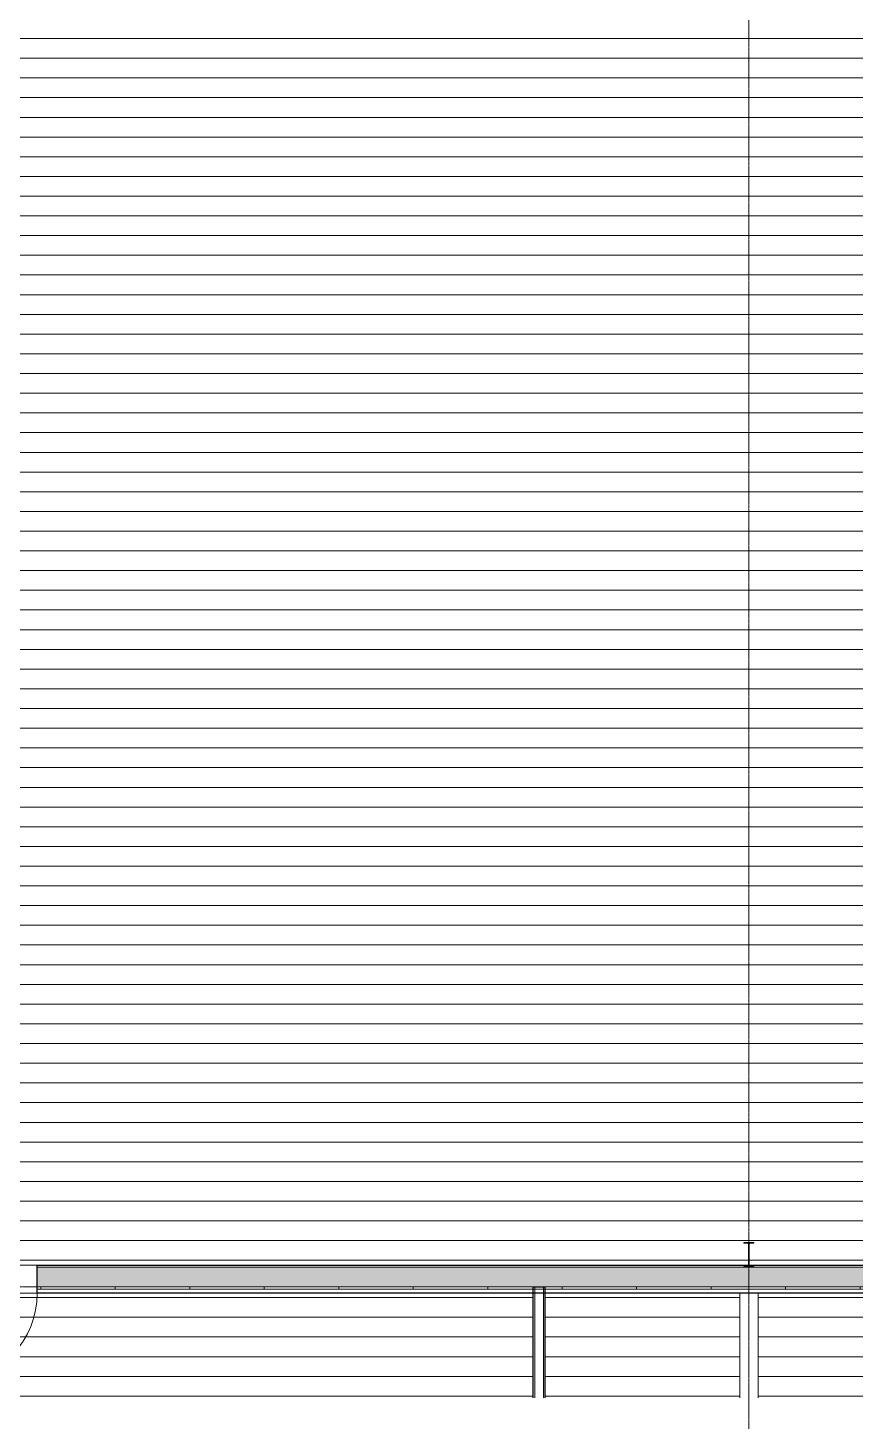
# Model space of a CAD drawing. Header units: inches. Extents: x -2518 to 4876, y -1127 to 1880.
# Drawn here: x 418 to 753, y -751 to -186 of the extents above; entities that cross this region are included whole.
import ezdxf

# ---------------------------------------------------------------- set-up
doc = ezdxf.new("R2010")
doc.units = ezdxf.units.IN
doc.header["$MEASUREMENT"] = 0
doc.linetypes.add('Grid Line 1_2_', pattern=[0.875, 0.5, -0.125, 0.125, -0.125])
for name, color, linetype, lineweight in [('A-DOOR', 31, 'Continuous', 9), ('A-ROOF-PATT', 132, 'Continuous', 9), ('A-WALL', 113, 'Continuous', 9), ('A-WALL-PATT', 111, 'Continuous', 25), ('I-WALL', 2, 'Continuous', 9), ('L-SITE-WALL', 31, 'Continuous', 9), ('S-BEAM', 12, 'Continuous', 9), ('S-COLS', 52, 'Continuous', 9), ('S-GRID', 1, 'Continuous', 9)]:
    doc.layers.add(name, color=color, linetype=linetype, lineweight=lineweight)
pattern_1 = [(0, (0, 0), (81.92, 20.48), [3.379, -58.061, 3.379, -58.061, -327.68]), (0, (0, 0), (81.92, 20.48), [-122.88, 3.379, -119.501, 3.379, -58.061, -143.36]), (0, (0, 0), (81.92, 20.48), [-307.2, 3.379, -37.581, 3.379, -99.021]), (120, (30.72, 10.24), (-58.6962, 60.7048), [3.379, -58.061, 3.379, -58.061, -327.68]), (120, (30.72, 10.24), (-58.6962, 60.7048), [-122.88, 3.379, -119.501, 3.379, -58.061, -143.36]), (120, (30.72, 10.24), (-58.6962, 60.7048), [-307.2, 3.379, -37.581, 3.379, -99.021]), (240, (40.96, 51.2), (-23.2238, -81.1848), [3.379, -58.061, 3.379, -58.061, -327.68]), (240, (40.96, 51.2), (-23.2238, -81.1848), [-122.88, 3.379, -119.501, 3.379, -58.061, -143.36]), (240, (40.96, 51.2), (-23.2238, -81.1848), [-307.2, 3.379, -37.581, 3.379, -99.021])]

# ---------------------------------------------------------------- blocks, each defined once
blk = doc.blocks.new('Single-Flush - 36_ x 84_-458281-REFLECTED CEILING PLAN - WAREHOUSE')
at = {"layer": 'A-DOOR', "color": 10, "lineweight": 13}
for p, q in [((16, 5.62), (16, 41.64)), ((18, 41.64), (16, 41.64)), ((18, 5.62), (18, 41.64)), ((18, 5.62), (16, 5.62))]:
    blk.add_line(p, q, dxfattribs=at)
at = {"layer": 'A-DOOR', "color": 7}
blk.add_arc((18, 5.62), 36.07, 93.1789, 180, dxfattribs=at)
blk = doc.blocks.new('W-Wide Flange - W18X50-651168-REFLECTED CEILING PLAN - WAREHOUSE')
at = {"layer": 'S-BEAM', "color": 7}
for p, q in [((706.56, -698.96), (706.56, -741.51)), ((714.06, -698.96), (714.06, -741.51))]:
    blk.add_line(p, q, dxfattribs=at)
blk = doc.blocks.new('Open Source Metal Building_Exterior_rvt-1-REFLECTED CEILING PLAN - WAREHOUSE')
at = {"layer": 'A-ROOF-PATT'}
h = blk.add_hatch(dxfattribs=at)
h.set_pattern_fill('FP_18', style=0, pattern_type=2)
h.set_pattern_definition([(180, (-24239.079, 22238.233), (1e-15, 7.993), [])])
h.paths.add_polyline_path([(4343.56, -687.71), (4343.56, 503.54), (-2262.94, 503.54), (-2262.94, -325.34), (-1895.69, -325.34), (-1895.69, -687.71), (380.2, -687.66), (380.2, -679.28), (380.04, -678.9), (379.65, -678.74), (378.31, -678.74), (378.31, -678.47), (382.31, -678.47), (382.31, -678.74), (380.97, -678.74), (380.59, -678.9), (380.43, -679.28), (380.45, -687.71), (710.2, -687.66), (710.2, -679.28), (710.04, -678.9), (709.65, -678.74), (708.31, -678.74), (708.31, -678.47), (712.31, -678.47), (712.31, -678.74), (710.97, -678.74), (710.59, -678.9), (710.43, -679.28), (710.45, -687.71), (760.61, -687.71), (760.61, -200.84), (1118.36, -200.84), (1118.36, -448.84), (1039.36, -448.84), (1039.36, -571.59), (1118.36, -571.59), (1118.36, -687.71), (1370.2, -687.66), (1370.2, -679.28), (1370.04, -678.9), (1369.65, -678.74), (1368.31, -678.74), (1368.31, -678.47), (1372.31, -678.47), (1372.31, -678.74), (1370.97, -678.74), (1370.59, -678.9), (1370.43, -679.28), (1370.45, -687.71), (1700.2, -687.66), (1700.2, -679.28), (1700.04, -678.9), (1699.65, -678.74), (1698.31, -678.74), (1698.31, -678.47), (1702.31, -678.47), (1702.31, -678.74), (1700.97, -678.74), (1700.59, -678.9), (1700.43, -679.28), (1700.45, -687.71), (2030.2, -687.66), (2030.2, -679.28), (2030.04, -678.9), (2029.65, -678.74), (2028.31, -678.74), (2028.31, -678.47), (2032.31, -678.47), (2032.31, -678.74), (2030.97, -678.74), (2030.59, -678.9), (2030.43, -679.28), (2030.45, -687.71), (2852.15, -687.71)], flags=0)
h.paths.add_polyline_path([(765.36, -687.71), (1040.2, -687.66), (1040.2, -679.28), (1040.04, -678.9), (1039.65, -678.74), (1038.31, -678.74), (1038.31, -678.47), (1042.31, -678.47), (1042.31, -678.74), (1040.97, -678.74), (1040.59, -678.9), (1040.43, -679.28), (1040.45, -687.71), (1113.61, -687.71), (1113.61, -675.59), (765.36, -675.59)], flags=0)
h.paths.add_polyline_path([(-2102.37, -687.71), (-2102.37, -330.09), (-2262.94, -330.09), (-2262.94, -687.71)], flags=0)
h.paths.add_polyline_path([(764.73, -675.59), (765.36, -675.59), (765.36, -674.96), (764.73, -674.99)], flags=0)
h.paths.add_polyline_path([(887.01, -639.09), (887.01, -636.71), (882.26, -636.71), (882.26, -639.09), (886.39, -639.09)], flags=0)
h.paths.add_polyline_path([(765.36, -576.34), (826.86, -576.34), (826.86, -571.59), (765.36, -571.59)], flags=0)
h.paths.add_polyline_path([(821.33, -448.84), (826.86, -448.84), (826.86, -444.09), (765.36, -444.09), (765.36, -448.84)], flags=0)
h.paths.add_polyline_path([(1035.36, -383.71), (1035.36, -381.34), (1030.61, -381.34), (1030.61, -383.71), (1034.73, -383.71)], flags=0)
h.paths.add_polyline_path([(862.26, -383.71), (867.01, -383.71), (867.01, -349.59), (862.26, -349.59), (862.26, -355.21)], flags=0)
h = blk.add_hatch(dxfattribs=at)
h.set_pattern_fill('FP_16', style=0, pattern_type=2)
h.set_pattern_definition([(180, (-24239.079, 21231.977), (1e-15, 7.993), [])])
h.paths.add_polyline_path([(384.06, -741.51), (622.81, -741.51), (622.81, -698.96), (384.06, -698.96)], flags=0)
h.paths.add_polyline_path([(753.64, -741.51), (898.03, -741.51), (898.03, -698.96), (714.06, -698.96), (714.06, -741.51)], flags=0)
h.paths.add_polyline_path([(627.56, -741.51), (706.56, -741.51), (706.56, -698.96), (627.56, -698.96)], flags=0)
h.paths.add_polyline_path([(1944.56, -699.59), (1945.19, -699.59), (1945.19, -698.96), (1944.56, -698.96), (1944.56, -699.41)], flags=0)
at = {"layer": 'A-WALL-PATT', "lineweight": 9}
h = blk.add_hatch(dxfattribs=at)
h.set_pattern_fill('FP_14', color=8, style=0, pattern_type=2)
h.set_pattern_definition([(161.57, (1.28, 1.28), (-10.2404037, -0.0005683), [0, -72.858, 8.09, 0]), (18.43, (-1.28, 1.28), (-10.2404037, 0.0005683), [0, -72.858, 8.09, 0]), (108.43, (1.28, 1.28), (5.118465, -25.601926), [24.282, -56.666]), (71.57, (-1.28, 1.28), (5.118465, 25.601926), [24.282, -56.666])])
h.paths.add_polyline_path([(4352.31, -696.46), (4352.31, -688.46), (1644.4, -688.46), (1644.4, -696.46), (2852.15, -696.46)], flags=0)
h.paths.add_polyline_path([(-2262.94, -696.46), (385.56, -696.46), (385.56, -688.46), (-2263.69, -688.46), (-2263.69, -696.46)], flags=0)
h.paths.add_polyline_path([(1608.4, -696.46), (1608.4, -688.46), (1540.94, -688.46), (1540.94, -696.46)], flags=0)
h.paths.add_polyline_path([(421.56, -696.46), (1138.4, -696.46), (1138.4, -688.46), (421.56, -688.46)], flags=0)
h.paths.add_polyline_path([(1234.94, -696.46), (1234.94, -688.46), (1174.4, -688.46), (1174.4, -696.46), (1227.5, -696.46)], flags=0)
h = blk.add_hatch(dxfattribs=at)
h.set_pattern_fill('FP_15', style=0, pattern_type=2)
h.set_pattern_definition([(0, (0, 0), (0, 30.216), []), (90, (0, 0), (-30.216, 2e-15), [])])
h.paths.add_polyline_path([(956.72, -697.46), (1138.4, -697.46), (1138.4, -696.46), (421.56, -696.46), (421.56, -697.46), (889.03, -697.46)], flags=0)
h.paths.add_polyline_path([(4353.31, -697.46), (4353.31, -696.46), (2042.31, -696.46), (2042.31, -697.46), (2852.15, -697.46)], flags=0)
h.paths.add_polyline_path([(-2271.69, -697.46), (368.31, -697.46), (368.31, -696.46), (-2271.69, -696.46)], flags=0)
h.paths.add_polyline_path([(2034.31, -697.46), (2034.31, -696.46), (1644.4, -696.46), (1644.4, -697.46), (2033.56, -697.46)], flags=0)
h.paths.add_polyline_path([(1608.4, -697.46), (1608.4, -696.46), (1540.94, -696.46), (1540.94, -697.46)], flags=0)
h.paths.add_polyline_path([(1234.94, -697.46), (1234.94, -696.46), (1174.4, -696.46), (1174.4, -697.46), (1227.5, -697.46)], flags=0)
h.paths.add_polyline_path([(376.31, -697.46), (385.56, -697.46), (385.56, -696.46), (376.31, -696.46)], flags=0)
at = {"layer": 'A-WALL', "color": 7}
for p, q in [((421.56, -688.46), (1138.4, -688.46)), ((421.56, -696.46), (1138.4, -696.46)), ((421.56, -697.46), (1138.4, -697.46))]:
    blk.add_line(p, q, dxfattribs=at)
at = {"layer": 'L-SITE-WALL', "color": 7}
for p, q in [((421.56, -687.71), (385.56, -687.71)), ((385.56, -698.96), (421.56, -698.96))]:
    blk.add_line(p, q, dxfattribs=at)
at = {"layer": 'L-SITE-WALL', "color": 250, "lineweight": 25}
for p, q in [((421.56, -698.96), (421.56, -687.71)), ((421.56, -687.71), (1138.4, -687.71)), ((1138.4, -698.96), (421.56, -698.96))]:
    blk.add_line(p, q, dxfattribs=at)
at = {"layer": 'S-COLS', "color": 50, "lineweight": 15}
for p, q in [((708.31, -678.74), (708.31, -678.47)), ((708.31, -678.47), (712.31, -678.47)), ((709.65, -678.74), (708.31, -678.74)), ((710.2, -687.66), (710.2, -679.28)), ((710.43, -679.28), (710.43, -687.66)), ((712.31, -678.74), (710.97, -678.74)), ((712.31, -678.47), (712.31, -678.74)), ((708.31, -688.2), (709.65, -688.2)), ((708.31, -688.47), (708.31, -688.2)), ((712.31, -688.47), (708.31, -688.47)), ((710.97, -688.2), (712.31, -688.2)), ((712.31, -688.2), (712.31, -688.47))]:
    blk.add_line(p, q, dxfattribs=at)
for centre, start, end in [((709.65, -679.28), 0, 90), ((710.97, -679.28), 90, 180), ((709.65, -687.66), 270, 0), ((710.97, -687.66), 180, 270)]:
    blk.add_arc(centre, 0.543, start, end, dxfattribs=at)
at = {"layer": 'S-GRID', "linetype": 'Grid Line 1_2_'}
for p, q in [((710.31, 1879.93), (710.31, -999.48)), ((4876.31, -696.46), (-2389.53, -696.46))]:
    blk.add_line(p, q, dxfattribs=at)
at = {"lineweight": 9, "rotation": 180}
blk.add_blockref('Single-Flush - 36_ x 84_-458281-REFLECTED CEILING PLAN - WAREHOUSE', (403.56, -693.34), dxfattribs=at)
at = {"lineweight": 9}
blk.add_blockref('W-Wide Flange - W18X50-651168-REFLECTED CEILING PLAN - WAREHOUSE', (0, 0), dxfattribs=at)

msp = doc.modelspace()

# ---------------------------------------------------------------- hatches: boundary and pattern name
at = {"layer": 'A-WALL-PATT', "lineweight": 9}
h = msp.add_hatch(dxfattribs=at)
h.set_pattern_fill('FP_1', color=256, style=0, pattern_type=2)
h.set_pattern_definition(pattern_1)
h.paths.add_polyline_path([(623.44, -741.51), (623.44, -696.46), (622.81, -696.46), (622.81, -741.51)], flags=0)
h = msp.add_hatch(dxfattribs=at)
h.set_pattern_fill('FP_1', color=256, style=0, pattern_type=2)
h.set_pattern_definition(pattern_1)
h.paths.add_polyline_path([(627.56, -741.51), (627.56, -696.46), (626.94, -696.46), (626.94, -741.51)], flags=0)

# ---------------------------------------------------------------- linework, layer by layer
at = {"layer": 'A-WALL'}
for p, q in [((623.44, -696.46), (623.44, -741.51)), ((626.94, -696.46), (626.94, -741.51))]:
    msp.add_line(p, q, dxfattribs=at)
at = {"layer": 'I-WALL', "lineweight": 25}
for p, q in [((622.81, -741.51), (622.81, -696.46)), ((622.81, -696.46), (627.56, -696.46)), ((627.56, -696.46), (627.56, -741.51))]:
    msp.add_line(p, q, dxfattribs=at)

# ---------------------------------------------------------------- next in the draw order: block references
at = {"lineweight": 5}
msp.add_blockref('Open Source Metal Building_Exterior_rvt-1-REFLECTED CEILING PLAN - WAREHOUSE', (0, 0), dxfattribs=at)

doc.saveas('drawing.dxf')
